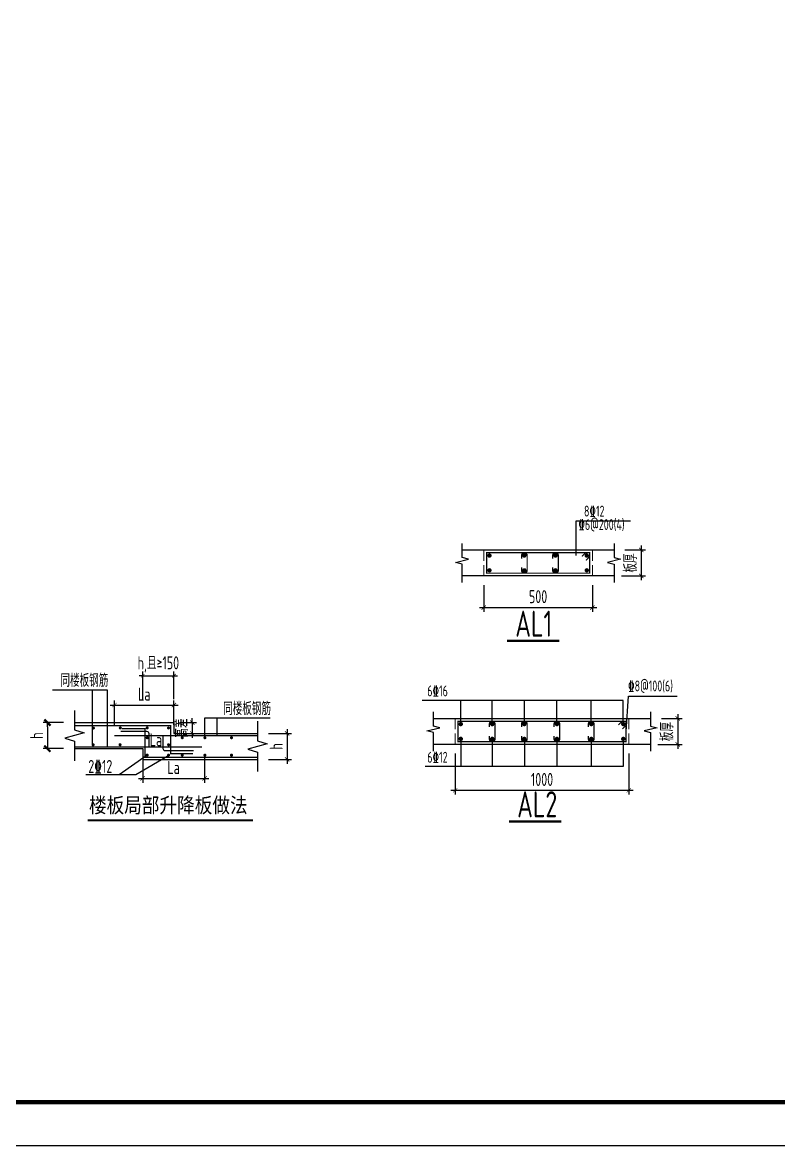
# Model space of a CAD drawing. Extents: x -668857 to 143095, y -247466 to 228182.
# Drawn here: x -180181 to -162773, y 97741 to 123600 of the extents above; entities that cross this region are included whole.
import ezdxf
from ezdxf.enums import TextEntityAlignment as Align

# ---------------------------------------------------------------- set-up
doc = ezdxf.new("R2010")
doc.units = 0
doc.header["$LTSCALE"] = 1000
doc.linetypes.add('DASH', pattern=[0.35, 0.25, -0.1])
doc.layers.get('0').update_dxf_attribs({"linetype": 'CONTINUOUS'})
doc.layers.get('DEFPOINTS').update_dxf_attribs({"linetype": 'CONTINUOUS'})
for name, color, linetype in [('-TK', 7, 'CONTINUOUS'), ('AXIS', 3, 'CONTINUOUS'), ('BEAM_DE', 7, 'CONTINUOUS'), ('NUM', 7, 'CONTINUOUS'), ('REIN', 6, 'CONTINUOUS'), ('S-DETLCW-TEXT', 7, 'CONTINUOUS'), ('S-DETLS-TEXT', 7, 'CONTINUOUS'), ('S-X详图实线', 4, 'CONTINUOUS'), ('S-X详图标注', 3, 'CONTINUOUS'), ('S-X详图钢筋', 6, 'CONTINUOUS'), ('TEXT', 2, 'CONTINUOUS'), ('THIN', 7, 'CONTINUOUS'), ('大样详图_文字', 60, 'CONTINUOUS')]:
    doc.layers.add(name, color=color, linetype=linetype)
doc.layers.add('S-REIN', color=12, linetype='CONTINUOUS', lineweight=50)
doc.layers.add('S-Thin-D', color=7, linetype='DASH', lineweight=18)
doc.styles.add('hzst', font='', dxfattribs={"width": 0.7})
doc.styles.add('TSSD_DIMENSION', font='Tssdeng.shx', dxfattribs={"width": 0.7, "bigfont": 'tssdchn.shx'})
doc.styles.add('TSSD_Norm', font='Tssdeng.shx', dxfattribs={"bigfont": 'tssdchn.shx'})
doc.styles.add('TSSD_REIN', font='tssdeng.shx', dxfattribs={"width": 0.7, "height": 300, "bigfont": 'tssdchn.shx'})
doc.styles.get('hzst').set_extended_font_data('SimSun')
doc.dimstyles.new('TSSD_100_100$0', dxfattribs={"dimtxt": 300, "dimasz": 80, "dimexe": 100, "dimexo": 250, "dimgap": 100, "dimtad": 1, "dimdec": 0, "dimzin": 0, "dimdsep": 46, "dimtxsty": 'TSSD_DIMENSION', "dimblk": 'ARCHTICK', "dimcen": 0, "dimdle": 100, "dimclrd": 3, "dimclre": 3, "dimclrt": 7, "dimadec": 0, "dimazin": 0, "dimtfac": 1, "dimtdec": 0, "dimtix": 1, "dimtmove": 2, "dimatfit": 3, "dimldrblk": 'ARCHTICK', "dimfxl": 0, "dimtolj": 1, "dimtzin": 0, "dimarcsym": 0})
doc.dimstyles.new('TSSD_20_100', dxfattribs={"dimtxt": 300, "dimasz": 100, "dimexe": 100, "dimexo": 250, "dimgap": 100, "dimtad": 1, "dimdec": 0, "dimlfac": 0.2, "dimzin": 0, "dimdsep": 46, "dimtxsty": 'TSSD_DIMENSION', "dimblk": 'ARCHTICK', "dimcen": 0, "dimdle": 100, "dimclrt": 7, "dimadec": 0, "dimazin": 0, "dimtfac": 1, "dimtdec": 0, "dimtix": 1, "dimtmove": 2, "dimatfit": 3, "dimldrblk": 'ARCHTICK', "dimfxl": 0, "dimtolj": 1, "dimtzin": 0, "dimarcsym": 0})
doc.dimstyles.new('TSSD_25_100', dxfattribs={"dimtxt": 300, "dimasz": 100, "dimexe": 100, "dimexo": 250, "dimgap": 100, "dimtad": 1, "dimdec": 0, "dimlfac": 0.25, "dimzin": 0, "dimdsep": 46, "dimtxsty": 'TSSD_DIMENSION', "dimblk": 'ARCHTICK', "dimcen": 0, "dimdle": 100, "dimclrt": 7, "dimadec": 0, "dimazin": 0, "dimtfac": 1, "dimtdec": 0, "dimtix": 1, "dimtmove": 2, "dimatfit": 3, "dimldrblk": 'ARCHTICK', "dimfxl": 0, "dimtolj": 1, "dimtzin": 0, "dimarcsym": 0})

# ---------------------------------------------------------------- blocks, each defined once
blk = doc.blocks.new('_ArchTick')
at = {"color": 0, "linetype": 'ByBlock', "const_width": 0.15}
blk.add_lwpolyline([(-0.5, -0.5), (0.5, 0.5)], dxfattribs=at)
blk = doc.blocks.new('*D38')
at = {"layer": 'DEFPOINTS', "color": 0}
for p in [(15039, 226788), (15039, 226538), (15580, 226538)]:
    blk.add_point(p, dxfattribs=at)
at = {"layer": 'S-X详图标注', "color": 0, "lineweight": -2}
for p, q in [((15289, 226788), (15680, 226788)), ((15580, 226788), (15580, 226888)), ((15580, 226788), (15580, 226538)), ((15289, 226538), (15680, 226538)), ((15580, 226538), (15580, 226438))]:
    blk.add_line(p, q, dxfattribs=at)
at = {"layer": 'S-X详图标注', "color": 0, "lineweight": -2, "xscale": 100, "yscale": 100, "zscale": 100}
for p, rotation in [((15580, 226788), 270), ((15580, 226538), 90)]:
    blk.add_blockref('_ArchTick', p, dxfattribs=dict(at, rotation=rotation))
at = {"layer": 'S-X详图标注', "color": 7, "insert": (15330, 226663), "char_height": 300, "attachment_point": 5, "rotation": 90, "style": 'TSSD_DIMENSION'}
blk.add_mtext('\\A1;高差', dxfattribs=at)
blk = doc.blocks.new('ArchTick')
at = {"color": 0, "linetype": 'ByBlock', "lineweight": -2, "const_width": 0.075}
blk.add_lwpolyline([(-0.25, -0.25), (0.25, 0.25)], dxfattribs=at)
blk = doc.blocks.new('_tsdbk')
blk.add_line((-1, 0), (0, 0))
at = {"const_width": 0.5}
blk.add_lwpolyline([(-0.7, -0.7), (0.7, 0.7)], dxfattribs=at)
blk = doc.blocks.new('*D39')
at = {"layer": 'DEFPOINTS', "color": 0}
for p in [(12868, 226788), (12244, 226188), (12868, 226188)]:
    blk.add_point(p, dxfattribs=at)
at = {"layer": 'S-X详图标注', "color": 0, "lineweight": -2}
for p, q in [((12618, 226788), (12144, 226788)), ((12244, 226688), (12244, 226288)), ((12618, 226188), (12144, 226188))]:
    blk.add_line(p, q, dxfattribs=at)
at = {"layer": 'S-X详图标注', "color": 0, "lineweight": -2, "xscale": 100, "yscale": 100, "zscale": 100}
for p, rotation in [((12244, 226788), 90), ((12244, 226188), 270)]:
    blk.add_blockref('_tsdbk', p, dxfattribs=dict(at, rotation=rotation))
at = {"layer": 'S-X详图标注', "color": 7, "insert": (11994, 226488), "char_height": 300, "attachment_point": 5, "rotation": 90, "style": 'TSSD_DIMENSION'}
blk.add_mtext('\\A1;h', dxfattribs=at)
blk = doc.blocks.new('*D40')
at = {"layer": 'DEFPOINTS', "color": 0}
for p in [(17083, 226538), (17083, 225938), (17763, 225938)]:
    blk.add_point(p, dxfattribs=at)
at = {"layer": 'S-X详图标注', "color": 0, "lineweight": -2}
for p, q in [((17333, 226538), (17863, 226538)), ((17763, 226638), (17763, 225838)), ((17333, 225938), (17863, 225938))]:
    blk.add_line(p, q, dxfattribs=at)
at = {"layer": 'S-X详图标注', "color": 0, "lineweight": -2, "xscale": 100, "yscale": 100, "zscale": 100}
for p, rotation in [((17763, 226538), 90), ((17763, 225938), 270)]:
    blk.add_blockref('_ArchTick', p, dxfattribs=dict(at, rotation=rotation))
at = {"layer": 'S-X详图标注', "color": 7, "insert": (17513, 226238), "char_height": 300, "attachment_point": 5, "rotation": 90, "style": 'TSSD_DIMENSION'}
blk.add_mtext('\\A1;h', dxfattribs=at)
blk = doc.blocks.new('*D41')
at = {"layer": 'DEFPOINTS', "color": 0}
for p in [(15159, 227867), (14439, 227080), (15159, 227080)]:
    blk.add_point(p, dxfattribs=at)
at = {"layer": 'S-X详图标注', "color": 3, "lineweight": -2}
for p, q in [((14439, 227867), (14359, 227867)), ((14439, 227330), (14439, 227967)), ((14439, 227867), (15159, 227867)), ((15159, 227330), (15159, 227967)), ((15159, 227867), (15239, 227867))]:
    blk.add_line(p, q, dxfattribs=at)
at = {"layer": 'S-X详图标注', "color": 3, "lineweight": -2, "xscale": 80, "yscale": 80, "zscale": 80}
blk.add_blockref('_ArchTick', (14439, 227867), dxfattribs=at)
at = {"layer": 'S-X详图标注', "color": 3, "lineweight": -2, "xscale": 80, "yscale": 80, "zscale": 80, "rotation": 180}
blk.add_blockref('_ArchTick', (15159, 227867), dxfattribs=at)
at = {"layer": 'S-X详图标注', "color": 7, "insert": (14799, 228128), "char_height": 300, "attachment_point": 5, "style": 'TSSD_DIMENSION'}
blk.add_mtext('\\A1;h,且≥150', dxfattribs=at)
blk = doc.blocks.new('*D42')
at = {"layer": 'DEFPOINTS', "color": 0}
for p in [(15159, 227192), (13789, 226489), (15159, 226489)]:
    blk.add_point(p, dxfattribs=at)
at = {"layer": 'S-X详图标注', "color": 0, "lineweight": -2}
for p, q in [((13689, 227192), (15259, 227192)), ((13789, 226739), (13789, 227292)), ((15159, 226739), (15159, 227292))]:
    blk.add_line(p, q, dxfattribs=at)
at = {"layer": 'S-X详图标注', "color": 0, "lineweight": -2, "xscale": 100, "yscale": 100, "zscale": 100, "rotation": 180}
blk.add_blockref('_ArchTick', (13789, 227192), dxfattribs=at)
at = {"layer": 'S-X详图标注', "color": 0, "lineweight": -2, "xscale": 100, "yscale": 100, "zscale": 100}
blk.add_blockref('_ArchTick', (15159, 227192), dxfattribs=at)
at = {"layer": 'S-X详图标注', "color": 7, "insert": (14474, 227442), "char_height": 300, "attachment_point": 5, "style": 'TSSD_DIMENSION'}
blk.add_mtext('\\A1;La', dxfattribs=at)
blk = doc.blocks.new('*D43')
at = {"layer": 'DEFPOINTS', "color": 0}
for p in [(15861, 226306), (14439, 226188), (15861, 225502)]:
    blk.add_point(p, dxfattribs=at)
at = {"layer": 'S-X详图标注', "color": 0, "lineweight": -2}
for p, q in [((15861, 226056), (15861, 225402)), ((14439, 225938), (14439, 225402)), ((14339, 225502), (15961, 225502))]:
    blk.add_line(p, q, dxfattribs=at)
at = {"layer": 'S-X详图标注', "color": 0, "lineweight": -2, "xscale": 100, "yscale": 100, "zscale": 100, "rotation": 180}
blk.add_blockref('_ArchTick', (14439, 225502), dxfattribs=at)
at = {"layer": 'S-X详图标注', "color": 0, "lineweight": -2, "xscale": 100, "yscale": 100, "zscale": 100}
blk.add_blockref('_ArchTick', (15861, 225502), dxfattribs=at)
at = {"layer": 'S-X详图标注', "color": 7, "insert": (15150, 225752), "char_height": 300, "attachment_point": 5, "style": 'TSSD_DIMENSION'}
blk.add_mtext('\\A1;La', dxfattribs=at)
blk = doc.blocks.new('*D583')
at = {"layer": 'AXIS', "color": 0, "lineweight": -2}
for p, q in [((-166309, 111455), (-165833, 111455)), ((-165933, 111555), (-165933, 110755)), ((-166390, 110855), (-165833, 110855))]:
    blk.add_line(p, q, dxfattribs=at)
at = {"layer": 'DEFPOINTS', "color": 0}
for p in [(-166559, 111455), (-166640, 110855), (-165933, 110855)]:
    blk.add_point(p, dxfattribs=at)
at = {"layer": 'AXIS', "color": 0, "lineweight": -2, "xscale": 100, "yscale": 100, "zscale": 100}
for p, rotation in [((-165933, 111455), 90), ((-165933, 110855), 270)]:
    blk.add_blockref('_ArchTick', p, dxfattribs=dict(at, rotation=rotation))
at = {"layer": 'AXIS', "color": 7, "insert": (-166183, 111155), "char_height": 300, "attachment_point": 5, "rotation": 90, "style": 'TSSD_DIMENSION'}
blk.add_mtext('\\A1;板厚', dxfattribs=at)
blk = doc.blocks.new('*D584')
at = {"layer": 'AXIS', "color": 0, "lineweight": -2}
for p, q in [((-169559, 110645), (-169559, 110029)), ((-167059, 110645), (-167059, 110029)), ((-169659, 110129), (-166959, 110129))]:
    blk.add_line(p, q, dxfattribs=at)
at = {"layer": 'DEFPOINTS', "color": 0}
for p in [(-169559, 110895), (-167059, 110895), (-167059, 110129)]:
    blk.add_point(p, dxfattribs=at)
at = {"layer": 'AXIS', "color": 0, "lineweight": -2, "xscale": 100, "yscale": 100, "zscale": 100, "rotation": 180}
blk.add_blockref('_ArchTick', (-169559, 110129), dxfattribs=at)
at = {"layer": 'AXIS', "color": 0, "lineweight": -2, "xscale": 100, "yscale": 100, "zscale": 100}
blk.add_blockref('_ArchTick', (-167059, 110129), dxfattribs=at)
at = {"layer": 'AXIS', "color": 7, "insert": (-168309, 110379), "char_height": 300, "attachment_point": 5, "style": 'TSSD_DIMENSION'}
blk.add_mtext('\\A1;500', dxfattribs=at)
blk = doc.blocks.new('*D585')
at = {"layer": 'AXIS', "color": 0, "lineweight": -2}
for p, q in [((-165469, 107574), (-164993, 107574)), ((-165093, 107674), (-165093, 106874)), ((-165550, 106974), (-164993, 106974))]:
    blk.add_line(p, q, dxfattribs=at)
at = {"layer": 'DEFPOINTS', "color": 0}
for p in [(-165719, 107574), (-165800, 106974), (-165093, 106974)]:
    blk.add_point(p, dxfattribs=at)
at = {"layer": 'AXIS', "color": 0, "lineweight": -2, "xscale": 100, "yscale": 100, "zscale": 100}
for p, rotation in [((-165093, 107574), 90), ((-165093, 106974), 270)]:
    blk.add_blockref('_ArchTick', p, dxfattribs=dict(at, rotation=rotation))
at = {"layer": 'AXIS', "color": 7, "insert": (-165343, 107274), "char_height": 300, "attachment_point": 5, "rotation": 90, "style": 'TSSD_DIMENSION'}
blk.add_mtext('\\A1;板厚', dxfattribs=at)
blk = doc.blocks.new('*D586')
at = {"layer": 'AXIS', "color": 0, "lineweight": -2}
for p, q in [((-170219, 106764), (-170219, 105820)), ((-166219, 106764), (-166219, 105820)), ((-170319, 105920), (-166119, 105920))]:
    blk.add_line(p, q, dxfattribs=at)
at = {"layer": 'DEFPOINTS', "color": 0}
for p in [(-170219, 107014), (-166219, 107014), (-166219, 105920)]:
    blk.add_point(p, dxfattribs=at)
at = {"layer": 'AXIS', "color": 0, "lineweight": -2, "xscale": 100, "yscale": 100, "zscale": 100, "rotation": 180}
blk.add_blockref('_ArchTick', (-170219, 105920), dxfattribs=at)
at = {"layer": 'AXIS', "color": 0, "lineweight": -2, "xscale": 100, "yscale": 100, "zscale": 100}
blk.add_blockref('_ArchTick', (-166219, 105920), dxfattribs=at)
at = {"layer": 'AXIS', "color": 7, "insert": (-168219, 106170), "char_height": 300, "attachment_point": 5, "style": 'TSSD_DIMENSION'}
blk.add_mtext('\\A1;1000', dxfattribs=at)
blk = doc.blocks.new('A1')
blk.add_lwpolyline([(0, 59400), (0, 0), (84100, 0), (84100, 59400)], close=True)
at = {"const_width": 100}
blk.add_lwpolyline([(2500, 58400), (2500, 1000), (83100, 1000), (83100, 58400)], close=True, dxfattribs=at)
blk = doc.blocks.new('20210306.16463091')
at = {"layer": 'S-DETLS-TEXT', "const_width": 50}
blk.add_lwpolyline([(1330.2, 0), (5133.9, 0)], dxfattribs=at)
at = {"layer": 'S-X详图实线', "linetype": 'ByBlock'}
for points in [[(1023.9, 2251.8), (3314.8, 2251.8), (3314.8, 2001.8), (5238.7, 2001.8)], [(1023.9, 1651.8), (2594.8, 1651.8), (2594.8, 1401.8), (5238.7, 1401.8)]]:
    blk.add_lwpolyline(points, dxfattribs=at)
at = {"layer": 'S-X详图标注', "linetype": 'ByBlock'}
for points in [[(1786.5, 1689.3), (1786.5, 2997.1), (520.6, 2997.1)], [(1442.5, 1753.1), (1442.5, 2997.1), (676.7, 2997.1)], [(4027.7, 1919.3), (4027.7, 2357.9), (5495.2, 2357.9)], [(4310.8, 1952.4), (4310.8, 2357.9), (5529.3, 2357.9)], [(3208.2, 1502.9), (2435.2, 1044.4), (1285.7, 1044.4)], [(2696.3, 1501.8), (2050.4, 1044.4)]]:
    blk.add_lwpolyline(points, dxfattribs=at)
at = {"layer": 'S-X详图标注'}
for points in [[(2094.8, 2053), (2684.6, 2053, -0.4142136), (2734.6, 2003), (2734.6, 1689.3)], [(3059.9, 1964.4), (3059.9, 1656.2, 0.4142136), (3109.9, 1606.2), (3763.5, 1606.2)]]:
    blk.add_lwpolyline(points, format="xyb", dxfattribs=at)
at = {"layer": 'S-X详图钢筋', "linetype": 'ByBlock', "const_width": 30}
for points in [[(1023.9, 2178.2), (3241, 2178.2), (3241, 1531.8), (3756, 1531.8)], [(5238.7, 1451), (2646.3, 1451), (2646.3, 2110.6), (2118.4, 2110.6)], [(1944.7, 1952.4), (5238.7, 1952.4)], [(1023.9, 1689.3), (3962.9, 1689.3)]]:
    blk.add_lwpolyline(points, dxfattribs=at)
at = {"layer": 'S-X详图钢筋', "const_width": 35}
for points in [[(1441.9, 2125.6, 1), (1476.9, 2125.6, 1)], [(2062.1, 2127.5, 1), (2097.1, 2127.5, 1)], [(2679.7, 2127.5, 1), (2714.7, 2127.5, 1)], [(3171.7, 2126, 1), (3206.7, 2126, 1)], [(2680.4, 1901.9, 1), (2715.4, 1901.9, 1)], [(3488, 1901.8, 1), (3523, 1901.8, 1)], [(4010.2, 1901.8, 1), (4045.2, 1901.8, 1)], [(4621.3, 1901.8, 1), (4656.3, 1901.8, 1)], [(1435.6, 1739.2, 1), (1470.6, 1739.2, 1)], [(2055.9, 1741.1, 1), (2090.9, 1741.1, 1)], [(3173.8, 1739.3, 1), (3208.8, 1739.3, 1)], [(2680.7, 1501.8, 1), (2715.7, 1501.8, 1)], [(3173.2, 1502.9, 1), (3208.2, 1502.9, 1)], [(3488.2, 1500.8, 1), (3523.2, 1500.8, 1)], [(4010.4, 1500.8, 1), (4045.4, 1500.8, 1)], [(4621.5, 1500.8, 1), (4656.5, 1500.8, 1)]]:
    blk.add_lwpolyline(points, format="xyb", close=True, dxfattribs=at)
at = {"layer": 'THIN'}
for points in [[(1023.9, 2531.8), (1023.9, 2081.8), (1243.9, 2011.8), (803.9, 1891.8), (1023.9, 1821.8), (1023.9, 1371.8)], [(5238.7, 2281.8), (5238.7, 1831.8), (5458.7, 1761.8), (5018.7, 1641.8), (5238.7, 1571.8), (5238.7, 1121.8)]]:
    blk.add_lwpolyline(points, dxfattribs=at)
at = {"layer": 'S-DETLCW-TEXT', "style": 'hzst', "width": 0.85}
blk.add_text('楼板局部升降板做法', height=350, dxfattribs=at).set_placement((1357.9, 173.9))
at = {"layer": 'S-X详图标注', "color": 7, "insert": (2898.8, 1855.6), "char_height": 300, "attachment_point": 5, "style": 'TSSD_REIN'}
blk.add_mtext('\\A1;La', dxfattribs=at)
at = {"layer": 'TEXT', "style": 'TSSD_REIN', "width": 0.7}
for s, p in [('同楼板钢筋', (700.4, 3072.4)), ('同楼板钢筋', (4446.4, 2423.2)), ('2%%13212', (1341.1, 1090.9))]:
    blk.add_text(s, height=300, dxfattribs=at).set_placement(p)
at = {"layer": 'S-X详图标注'}
dim = blk.add_linear_dim(base=(3314.8, 3330), p1=(2594.8, 2543.3), p2=(3314.8, 2543.3), text='h,且≥150', dimstyle='TSSD_100_100$0', dxfattribs=at)
dim.commit()
dim.dimension.update_dxf_attribs({"geometry": '*D41', "text_midpoint": (2954.8, 3591.5), "insert": (-11844.2, -224536.6)})
for base, p1, p2, override, picture, middle in [((3314.8, 2655.7), (1944.7, 1952.4), (3314.8, 1952.4), {"dimasz": 100, "dimblk1": 'ArchTick', "dimblk2": 'ArchTick', "dimclrd": 0, "dimclre": 0}, '*D42', (2629.7, 2905.7)), ((4016.4, 965.4), (2594.8, 1651.8), (4016.4, 1769), {"dimtxt": 300, "dimasz": 100, "dimblk1": 'ArchTick', "dimblk2": 'ArchTick', "dimclrd": 0, "dimclre": 0}, '*D43', (3305.6, 1215.4))]:
    dim = blk.add_linear_dim(base=base, p1=p1, p2=p2, text='La', dimstyle='TSSD_100_100$0', override=override, dxfattribs=at)
    dim.commit()
    dim.dimension.update_dxf_attribs({"geometry": picture, "text_midpoint": middle, "insert": (-11844.2, -224536.6)})
dim = blk.add_linear_dim(base=(400, 1651.8), p1=(1023.9, 2251.8), p2=(1023.9, 1651.8), angle=90, text='h', dimstyle='TSSD_20_100', dxfattribs=at)
dim.commit()
dim.dimension.update_dxf_attribs({"geometry": '*D39', "text_midpoint": (150, 1951.8), "insert": (-11844.2, -224536.6)})
for base, p1, p2, text, picture, middle in [((3735.8, 2001.8), (3194.8, 2251.8), (3194.8, 2001.8), '高差', '*D38', (3485.8, 2126.8)), ((5919.1, 1401.8), (5238.7, 2001.8), (5238.7, 1401.8), 'h', '*D40', (5669.1, 1701.8))]:
    dim = blk.add_linear_dim(base=base, p1=p1, p2=p2, angle=90, text=text, dimstyle='TSSD_100_100$0', override={"dimtxt": 300, "dimasz": 100, "dimblk1": 'ArchTick', "dimblk2": 'ArchTick', "dimclrd": 0, "dimclre": 0}, dxfattribs=at)
    dim.commit()
    dim.dimension.update_dxf_attribs({"geometry": picture, "text_midpoint": middle, "insert": (-11844.2, -224536.6)})

msp = doc.modelspace()

# ---------------------------------------------------------------- linework, layer by layer
at = {"layer": 'BEAM_DE'}
for p, q in [((-170058.61, 111455.12), (-166558.61, 111455.12)), ((-169558.61, 110855.12), (-170058.61, 110855.12)), ((-167058.61, 110855.12), (-169558.61, 110855.12)), ((-166558.61, 110855.12), (-167058.61, 110855.12)), ((-170719.1, 107574.37), (-165719.1, 107574.37)), ((-170219.1, 106974.37), (-170719.1, 106974.37)), ((-166219.1, 106974.37), (-170219.1, 106974.37)), ((-165719.1, 106974.37), (-166219.1, 106974.37))]:
    msp.add_line(p, q, dxfattribs=at)
at = {"layer": 'REIN', "const_width": 30}
for points in [[(-168690.61, 111055.12), (-168690.61, 110985.12, 1), (-168560.61, 110985.12), (-168560.61, 111325.12, 1), (-168690.61, 111325.12), (-168690.61, 111255.12)], [(-167973.61, 111055.12), (-167973.61, 110985.12, 1), (-167843.61, 110985.12), (-167843.61, 111325.12, 1), (-167973.61, 111325.12), (-167973.61, 111255.12)], [(-169431.1, 107174.37), (-169431.1, 107104.37, 1), (-169301.1, 107104.37), (-169301.1, 107444.37, 1), (-169431.1, 107444.37), (-169431.1, 107374.37)], [(-168690.6, 107174.37), (-168690.6, 107104.37, 1), (-168560.6, 107104.37), (-168560.6, 107444.37, 1), (-168690.6, 107444.37), (-168690.6, 107374.37)], [(-167941.1, 107174.37), (-167941.1, 107104.37, 1), (-167811.1, 107104.37), (-167811.1, 107444.37, 1), (-167941.1, 107444.37), (-167941.1, 107374.37)], [(-167150.93, 107174.37), (-167150.93, 107104.37, 1), (-167020.93, 107104.37), (-167020.93, 107444.37, 1), (-167150.93, 107444.37), (-167150.93, 107374.37)]]:
    msp.add_lwpolyline(points, format="xyb", dxfattribs=at)
at = {"layer": 'S-REIN', "const_width": 30}
for points in [[(-167123.61, 111390.12), (-167123.61, 110920.12), (-169493.61, 110920.12), (-169493.61, 111390.12), (-167123.61, 111390.12)], [(-167300.39, 111305.27), (-167215.53, 111390.12)], [(-167123.61, 111298.2), (-167208.46, 111213.34)], [(-166284.1, 107509.37), (-166284.1, 107039.37), (-170154.1, 107039.37), (-170154.1, 107509.37), (-166284.1, 107509.37)], [(-166460.88, 107424.52), (-166376.03, 107509.37)], [(-166284.1, 107417.45), (-166368.96, 107332.6)]]:
    msp.add_lwpolyline(points, dxfattribs=at)
at = {"layer": 'S-REIN', "const_width": 50}
for points in [[(-169453.61, 111325.12, 1), (-169403.61, 111325.12, 1)], [(-168650.61, 111325.12, 1), (-168600.61, 111325.12, 1)], [(-167933.61, 111325.12, 1), (-167883.61, 111325.12, 1)], [(-167213.61, 111325.12, 1), (-167163.61, 111325.12, 1)], [(-169453.61, 110985.12, 1), (-169403.61, 110985.12, 1)], [(-168650.61, 110985.12, 1), (-168600.61, 110985.12, 1)], [(-167933.61, 110985.12, 1), (-167883.61, 110985.12, 1)], [(-167213.61, 110985.12, 1), (-167163.61, 110985.12, 1)], [(-170114.1, 107444.37, 1), (-170064.1, 107444.37, 1)], [(-169391.1, 107444.37, 1), (-169341.1, 107444.37, 1)], [(-168650.6, 107444.37, 1), (-168600.6, 107444.37, 1)], [(-167901.1, 107444.37, 1), (-167851.1, 107444.37, 1)], [(-167110.93, 107444.37, 1), (-167060.93, 107444.37, 1)], [(-166374.1, 107444.37, 1), (-166324.1, 107444.37, 1)], [(-170114.1, 107104.37, 1), (-170064.1, 107104.37, 1)], [(-169391.1, 107104.37, 1), (-169341.1, 107104.37, 1)], [(-168650.6, 107104.37, 1), (-168600.6, 107104.37, 1)], [(-167901.1, 107104.37, 1), (-167851.1, 107104.37, 1)], [(-167110.93, 107104.37, 1), (-167060.93, 107104.37, 1)], [(-166374.1, 107104.37, 1), (-166324.1, 107104.37, 1)]]:
    msp.add_lwpolyline(points, format="xyb", close=True, dxfattribs=at)
at = {"layer": 'S-Thin-D'}
for p, q in [((-169558.61, 110855.12), (-169558.61, 111455.12)), ((-167058.61, 110855.12), (-167058.61, 111455.12)), ((-170219.1, 106974.37), (-170219.1, 107574.37)), ((-166219.1, 106974.37), (-166219.1, 107574.37))]:
    msp.add_line(p, q, dxfattribs=at)
at = {"layer": 'TEXT', "const_width": 50}
for points in [[(-169022.45, 109360.62), (-167817.05, 109360.62)], [(-168978.37, 105201.66), (-167772.97, 105201.66)]]:
    msp.add_lwpolyline(points, dxfattribs=at)
at = {"layer": 'THIN'}
for points in [[(-170058.61, 110705.12), (-170058.61, 111130.12), (-170208.61, 111167.62), (-169908.61, 111242.62), (-170058.61, 111280.12), (-170058.61, 111605.12)], [(-166558.61, 111605.12), (-166558.61, 111280.12), (-166408.61, 111242.62), (-166708.61, 111167.62), (-166558.61, 111130.12), (-166558.61, 110705.12)], [(-170719.1, 106824.37), (-170719.1, 107249.37), (-170869.1, 107286.87), (-170569.1, 107361.87), (-170719.1, 107399.37), (-170719.1, 107724.37)], [(-165719.1, 107724.37), (-165719.1, 107399.37), (-165569.1, 107361.87), (-165869.1, 107286.87), (-165719.1, 107249.37), (-165719.1, 106824.37)]]:
    msp.add_lwpolyline(points, dxfattribs=at)
at = {"layer": '大样详图_文字'}
for p, q in [((-167431.4, 112125.12), (-166185.4, 112125.12)), ((-167431.4, 111325.12), (-167431.4, 112125.12)), ((-166349.1, 107989.59), (-170979.99, 107989.59)), ((-170089.1, 107444.37), (-170089.1, 107989.59)), ((-169366.1, 107444.37), (-169366.1, 107989.59)), ((-168625.6, 107444.37), (-168625.6, 107989.59)), ((-167876.1, 107444.37), (-167876.1, 107989.59)), ((-167085.93, 107444.37), (-167085.93, 107989.59)), ((-166349.1, 107444.37), (-166349.1, 107989.59)), ((-166284.1, 107274.37), (-166225.99, 108087.59)), ((-166225.99, 108087.59), (-165110.49, 108087.59)), ((-170089.1, 107104.37), (-170089.1, 106468.59)), ((-169366.1, 107104.37), (-169366.1, 106468.59)), ((-168625.6, 107104.37), (-168625.6, 106468.59)), ((-167876.1, 107104.37), (-167876.1, 106468.59)), ((-167085.93, 107104.37), (-167085.93, 106468.59)), ((-166349.1, 107104.37), (-166349.1, 106468.59)), ((-166349.1, 106468.59), (-170912.99, 106468.59))]:
    msp.add_line(p, q, dxfattribs=at)

# ---------------------------------------------------------------- block references
at = {"layer": '-TK'}
msp.add_blockref('A1', (-229464.73, 97740.98), dxfattribs=at)
at = {"layer": 'S-X详图标注'}
msp.add_blockref('20210306.16463091', (-180007.65, 105228.86), dxfattribs=at)

# ---------------------------------------------------------------- texts
at = {"layer": 'NUM', "style": 'TSSD_Norm', "width": 0.7}
for s, p in [('AL1', (-168834.42, 109456.45)), ('AL2', (-168790.33, 105297.49))]:
    msp.add_text(s, height=600, dxfattribs=at).set_placement(p)
at = {"layer": '大样详图_文字', "style": 'TSSD_REIN', "width": 0.7}
for s, p in [('8\x8412', (-167253.02, 112148.38)), ('%%1326@200(4)', (-167380.26, 111839.6)), ('%%1328@100(6)', (-166236.77, 108123.08)), ('6%%13216', (-170861.04, 108009.46))]:
    msp.add_text(s, height=250, dxfattribs=at).set_placement(p, align=Align.BOTTOM_LEFT)
at = {"layer": '大样详图_文字', "color": 1, "style": 'TSSD_REIN', "width": 0.7}
msp.add_text('6%%13212', height=250, dxfattribs=at).set_placement((-170861.04, 106481.96), align=Align.BOTTOM_LEFT)

# ---------------------------------------------------------------- dimensions: what is measured, and where the dimension line sits
at = {"layer": 'AXIS'}
for base, p1, p2, picture, middle in [((-165932.57, 110855.12), (-166558.61, 111455.12), (-166639.79, 110855.12), '*D583', (-166182.57, 111155.12)), ((-165093.06, 106974.37), (-165719.1, 107574.37), (-165800.28, 106974.37), '*D585', (-165343.06, 107274.37))]:
    dim = msp.add_linear_dim(base=base, p1=p1, p2=p2, angle=90, text='板厚', dimstyle='TSSD_25_100', dxfattribs=at)
    dim.commit()
    dim.dimension.update_dxf_attribs({"geometry": picture, "text_midpoint": middle})
dim = msp.add_linear_dim(base=(-167058.61, 110129.36), p1=(-169558.61, 110894.86), p2=(-167058.61, 110894.86), text='500', dimstyle='TSSD_25_100', dxfattribs=at)
dim.commit()
dim.dimension.update_dxf_attribs({"geometry": '*D584', "text_midpoint": (-168308.61, 110379.36)})
dim = msp.add_linear_dim(base=(-166219.1, 105920.11), p1=(-170219.1, 107014.11), p2=(-166219.1, 107014.11), dimstyle='TSSD_25_100', dxfattribs=at)
dim.commit()
dim.dimension.update_dxf_attribs({"geometry": '*D586', "text_midpoint": (-168219.1, 106170.11)})

doc.saveas('drawing.dxf')
